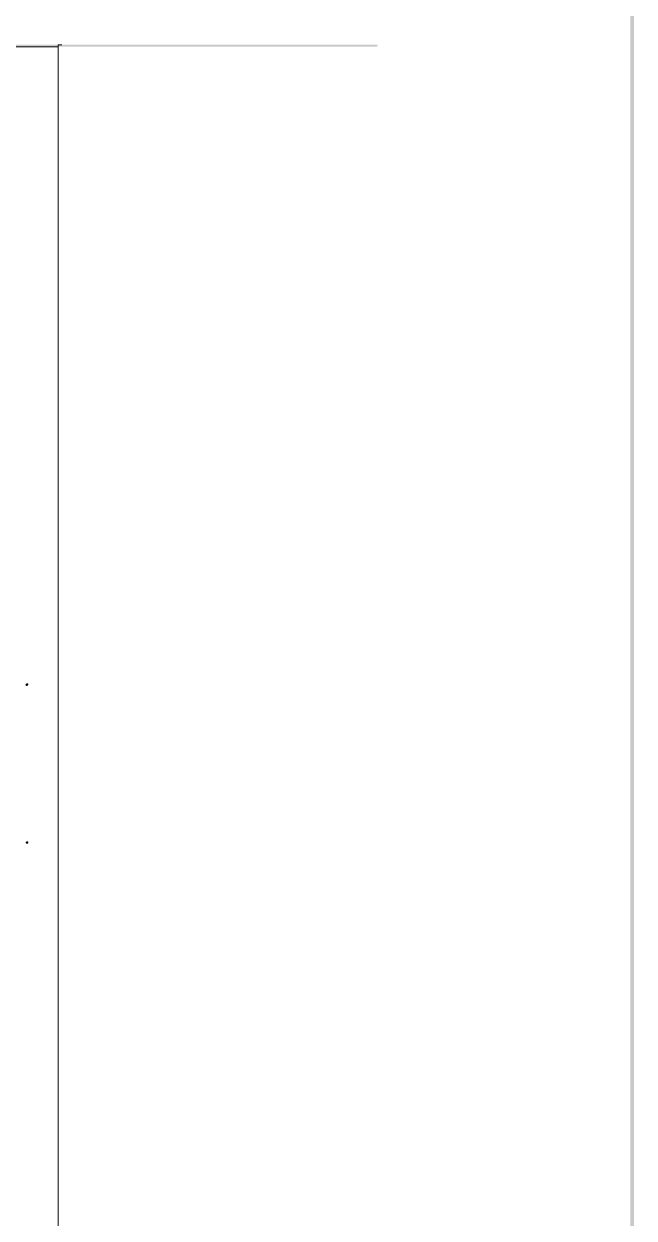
# Model space of a CAD drawing. Header units: inches. Extents: x 5 to 516, y -193 to 129.
# Drawn here: x 484.24 to 504.85, y 48.43 to 88.76 of the extents above; entities that cross this region are included whole.
import ezdxf

# ---------------------------------------------------------------- set-up
doc = ezdxf.new("R2010")
doc.units = ezdxf.units.IN
doc.header["$MEASUREMENT"] = 0
doc.layers.add('PDF9_Geometry', color=7, linetype='Continuous')
doc.layers.add('PDF9_Solid Fills', color=7, linetype='Continuous')

msp = doc.modelspace()

# ---------------------------------------------------------------- hatches: boundary and pattern name
at = {"layer": 'PDF9_Solid Fills', "transparency": 33554559}
for points in [[(504.8536486, 9.4589672), (504.8536486, 129.4589606), (504.7292042, 129.4589606), (504.7292042, 9.4589672)], [(504.8447601, 9.4589672), (504.8447601, 69.4589639), (504.7380935, 69.4589639), (504.7380935, 9.4589672)]]:
    msp.add_hatch(color=256, dxfattribs=at).paths.add_polyline_path(points)
h = msp.add_hatch(color=256, dxfattribs=at)
h.paths.add_polyline_path([(316.0672942, 88.0494451), (316.0806254, 88.0627785), (316.0672942, 88.0627785)])
h.paths.add_polyline_path([(496.1917308, 88.0627785), (496.1295081, 88.0627785), (354.7028537, 88.0627785), (354.7028447, 88.0627785), (316.0806254, 88.0627785), (316.1295142, 88.0494451), (316.1295143, 87.9872229), (316.1295233, 87.9872229), (496.1295089, 88.0494437), (316.1295188, 87.9872215), (496.1295081, 87.9872229), (496.1561756, 87.9916674), (496.1783975, 88.0094451), (496.1917308, 88.0361118), (496.1917311, 88.0494451)])

# ---------------------------------------------------------------- linework, layer by layer
at = {"layer": 'PDF9_Geometry', "lineweight": 0}
for points in [[(316.1295142, 88.0583387), (316.1295142, 88.0494498), (316.1295142, 87.9872276), (485.4006203, 87.9872276)], [(485.5250647, 88.0494411), (485.4006203, 88.0494411), (485.4006203, 27.9961135)], [(485.4006208, 88.0494411), (485.4006208, 88.05833)]]:
    msp.add_lwpolyline(points, dxfattribs=at)
msp.add_lwpolyline([(485.4628428, 88.0494411), (485.4006206, 88.0494411), (485.525065, 88.0494411)], close=True, dxfattribs=at)
at = {"layer": 'PDF9_Geometry', "lineweight": 35}
for points in [[(484.3472875, 66.4672212), (484.3250653, 66.444999), (484.3472875, 66.4183323), (484.3739541, 66.444999)], [(484.3472875, 61.1338882), (484.3250653, 61.1116659), (484.3472875, 61.0849993), (484.3739541, 61.1116659)]]:
    msp.add_lwpolyline(points, close=True, dxfattribs=at)

doc.saveas('drawing.dxf')
